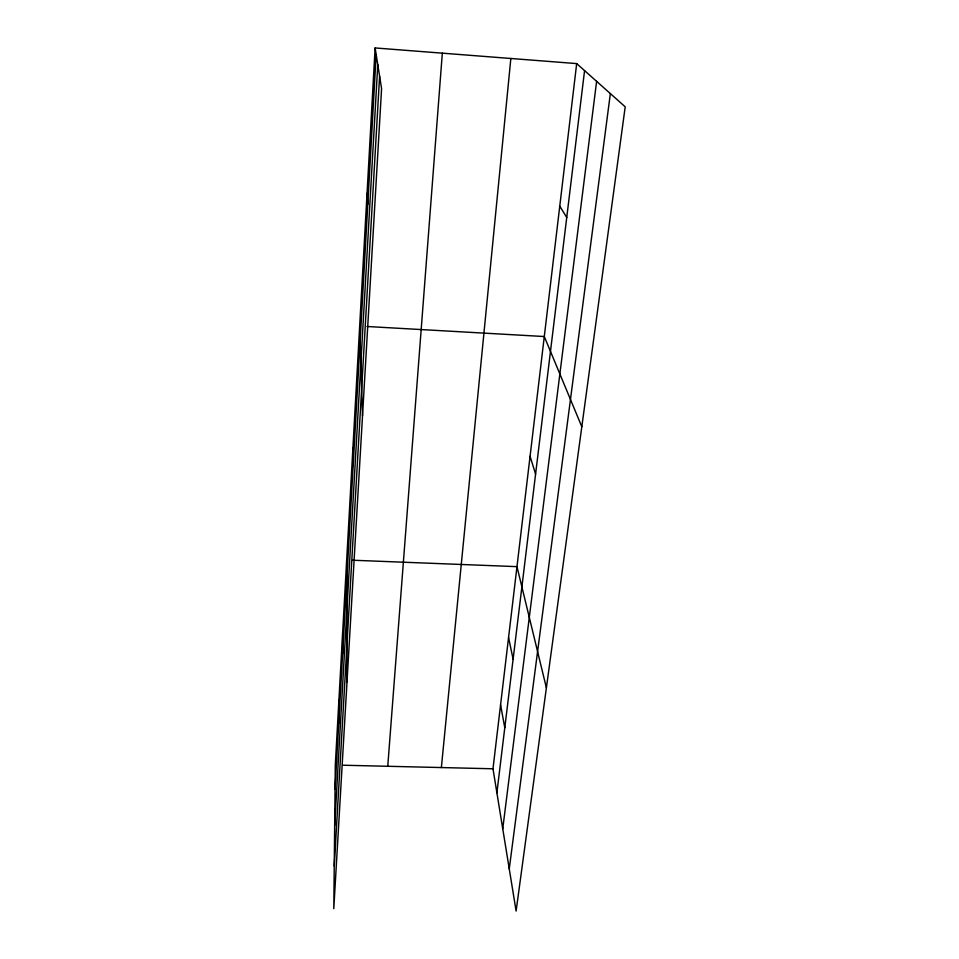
<?xml version="1.0" encoding="UTF-8"?>
<svg xmlns="http://www.w3.org/2000/svg" width="959" height="959" viewBox="0 0 959 959"><rect width="100%" height="100%" fill="white"/><g stroke="black" fill="none" stroke-linecap="round" stroke-linejoin="round"><path stroke-width="1.44" d="M342.627 653.75L342.687 631.969M338.743 723.302L338.899 700.226M375.125 47.95L335.302 765.042L333.792 908.688L381.586 88.648L375.125 47.95L576.683 63.594L625.208 106.821L516.11 911.05L492.986 768.782L576.683 63.594M335.051 789.245L376.168 54.543M334.667 825.543L377.774 64.637M334.247 866.025L379.596 76.169M387.76 766.289L442.327 53.165M441.368 767.56L510.847 58.487M496.894 792.781L584.57 70.618M502.744 828.768L596.618 81.347M509.253 868.854L610.356 93.586M342.591 765.21L492.986 768.782M352.66 560.224L516.985 566.649L546.39 687.855M366.997 326.492L544.292 336.537L581.813 426.731M559.768 206.137L566.745 217.465M530.075 456.292L535.59 474.094M508.57 637.567L513.113 659.217M500.574 704.853L504.782 727.761M367.057 193.286L367.788 204.363M359.685 326.072L362.514 415.774M352.912 447.877L353.164 465.678M346.69 559.984L347.014 681.885"/></g></svg>
